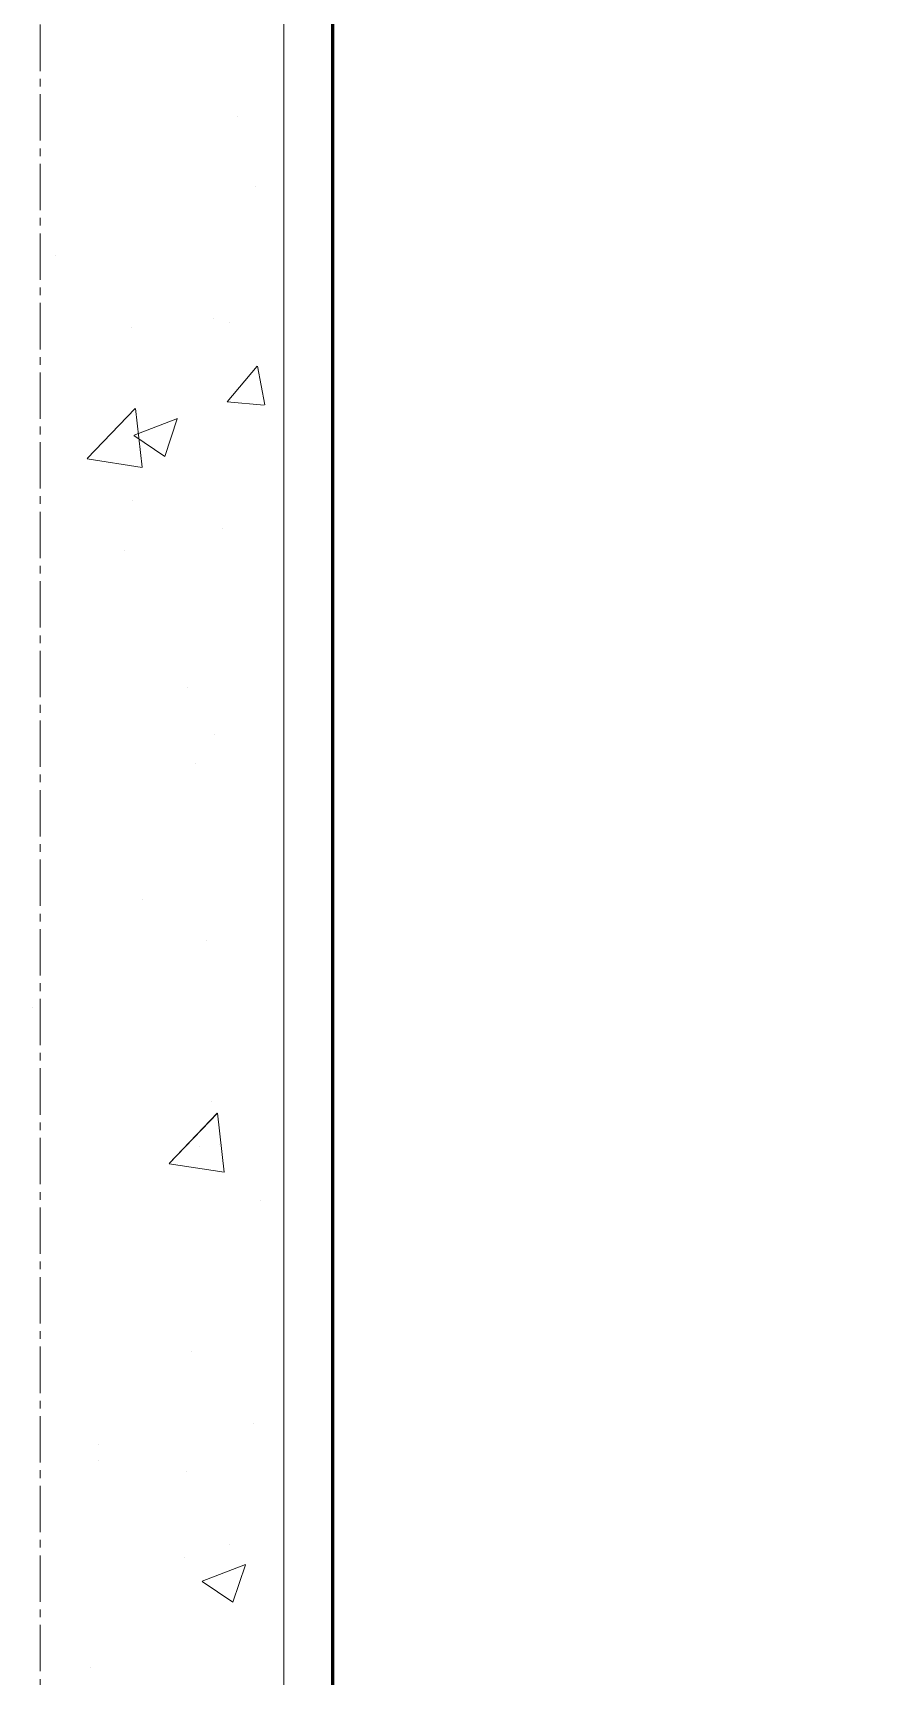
# Model space of a CAD drawing. Header units: millimetres. Extents: x 470010 to 1231400, y -134005 to 421770.
# Drawn here: x 672871 to 673221, y -40961 to -40286 of the extents above; entities that cross this region are included whole.
import ezdxf
from ezdxf.enums import TextEntityAlignment as Align

# ---------------------------------------------------------------- set-up
doc = ezdxf.new("R2010")
doc.units = ezdxf.units.MM
doc.linetypes.add('CENTER2', pattern=[28.575, 19.05, -3.175, 3.175, -3.175])
doc.layers.get('Defpoints').update_dxf_attribs({"color": 140})
for name, color, linetype, lineweight in [('0) шп потолок', 3, 'Continuous', 60), ('АР_Стены ПЕНОблок', 52, 'Continuous', 20), ('АР_Штриховка', 8, 'Continuous', 0)]:
    doc.layers.add(name, color=color, linetype=linetype, lineweight=lineweight)
doc.layers.add('РД_Оси_100', color=7, linetype='Continuous', lineweight=0, true_color=0x525252)
doc.styles.add('style1', font='ARIALN.TTF')

# ---------------------------------------------------------------- blocks, each defined once
blk = doc.blocks.new('СОШ_2200_АР_ОСИ_М100_28.05.24')
at = {"layer": 'РД_Оси_100', "color": 251, "linetype": 'CENTER2', "true_color": 0x636466}
blk.add_line((0, -6155), (0, 139938.679), dxfattribs=at)
blk = doc.blocks.new('A$C9108343f')
at = {"layer": '0) шп потолок'}
blk.add_lwpolyline([(14844.96, 52575), (14844.96, 61255), (7274.96, 61255), (7274.96, 52155), (13824.96, 52155)], dxfattribs=at)
at = {"layer": 'АР_Стены ПЕНОблок', "color": 18, "linetype": 'Continuous', "lineweight": 20, "true_color": 0x000000}
blk.add_line((7254.96, 21355), (7254.96, 97555), dxfattribs=at)
at = {"layer": 'АР_Штриховка', "color": 18, "linetype": 'Continuous', "lineweight": 0, "true_color": 0x000000}
for p, q in [((7235.77, 60045.84), (7235.77, 60045.84)), ((7243.37, 60017.29), (7243.37, 60017.29)), ((7161.34, 59988.9), (7161.34, 59988.9)), ((7226.09, 59962.81), (7226.09, 59962.81)), ((7192.63, 59959.4), (7192.63, 59959.4)), ((7232.68, 59961.29), (7232.68, 59961.29)), ((7231.71, 59928.75), (7243.96, 59943.34)), ((7247.11, 59927.45), (7244.18, 59943.37)), ((7174.21, 59905.38), (7193.99, 59926)), ((7196.86, 59901.88), (7194.06, 59926.01)), ((7231.71, 59928.74), (7246.89, 59927.41)), ((7193.49, 59915), (7211.28, 59921.82)), ((7206.08, 59906.33), (7211.23, 59921.68)), ((7193.43, 59914.85), (7206.06, 59906.33)), ((7174.26, 59905.28), (7196.85, 59901.78)), ((7192.84, 59888.18), (7192.84, 59888.18)), ((7229.59, 59876.73), (7229.59, 59876.73)), ((7189.4, 59867.59), (7189.4, 59867.59)), ((7215.61, 59811.26), (7215.61, 59811.26)), ((7226.5, 59792.18), (7226.5, 59792.18)), ((7218.78, 59780.08), (7218.78, 59780.08)), ((7196.93, 59724.27), (7196.93, 59724.27)), ((7223.41, 59707.62), (7223.41, 59707.62)), ((7151.96, 59679.9), (7151.96, 59679.9)), ((7225.34, 59641.17), (7225.34, 59641.17)), ((7207.88, 59615.91), (7227.67, 59636.53)), ((7230.54, 59612.41), (7227.73, 59636.54)), ((7220.33, 59623.07), (7220.33, 59623.07)), ((7228.44, 59623.55), (7228.44, 59623.55)), ((7207.93, 59615.81), (7230.52, 59612.31)), ((7245.55, 59600.83), (7245.55, 59600.83)), ((7217.24, 59538.51), (7217.24, 59538.51)), ((7242.32, 59509.02), (7242.32, 59509.02)), ((7178.73, 59500.65), (7178.73, 59500.65)), ((7178.97, 59493.75), (7178.97, 59493.75)), ((7214.86, 59489.62), (7214.86, 59489.62)), ((7232.53, 59459.64), (7232.53, 59459.64)), ((7214.15, 59453.96), (7214.15, 59453.96)), ((7221.5, 59444.36), (7239.29, 59451.18)), ((7234.09, 59435.69), (7239.24, 59451.03)), ((7221.44, 59444.21), (7234.07, 59435.69)), ((7175.5, 59408.84), (7175.5, 59408.84))]:
    blk.add_line(p, q, dxfattribs=at)
at = {"layer": 'РД_Оси_100'}
blk.add_blockref('СОШ_2200_АР_ОСИ_М100_28.05.24', (7154.96, 6755), dxfattribs=at)
at = {"layer": 'Defpoints', "color": 18, "true_color": 0x000000, "style": 'style1'}
for p in [(143949.34, 316089.12), (143974.98, 281639.5), (143890.4, 273244.71), (143839.99, 264276.81), (143967.75, 254892.38), (12251.96, 104178.14), (12382.58, 96023.14)]:
    blk.add_attdef('АР-ПОМЕЩЕНИЕ:НАИМЕНОВАНИЕ', text='', height=100, dxfattribs=at).set_placement(p, align=Align.MIDDLE)
at = {"layer": 'Defpoints', "color": 18, "true_color": 0x000000, "style": 'style1', "flags": 8}
for p in [(143951.3, 279099.09), (143848.34, 269251.11), (143875.33, 260094.25), (144049.74, 250824.7), (163419.28, 238153.36), (155897.46, 237965.97), (183037.2, 237965.97), (143342.94, 237876.19)]:
    blk.add_attdef('АР-ПОМЕЩЕНИЕ:НАИМЕНОВАНИЕ', text='', height=100, dxfattribs=at).set_placement(p, align=Align.MIDDLE)

msp = doc.modelspace()

# ---------------------------------------------------------------- linework, layer by layer
at = {"layer": '0) шп потолок'}
msp.add_lwpolyline([(680563.57, -47791.242), (680563.57, -39111.242), (672993.57, -39111.242), (672993.57, -48211.242), (679543.57, -48211.242)], dxfattribs=at)
at = {"layer": 'АР_Стены ПЕНОблок', "color": 18, "linetype": 'Continuous', "lineweight": 20, "true_color": 0x000000}
msp.add_line((672973.57, -79011.242), (672973.57, -2811.242), dxfattribs=at)
at = {"layer": 'АР_Штриховка', "color": 18, "linetype": 'Continuous', "lineweight": 0, "true_color": 0x000000}
for p, q in [((672950.325, -40437.497), (672962.57, -40422.903)), ((672965.725, -40438.789), (672962.788, -40422.868)), ((672950.325, -40437.501), (672965.507, -40438.829)), ((672892.822, -40460.863), (672912.606, -40440.244)), ((672912.105, -40451.245), (672929.89, -40444.418)), ((672915.475, -40464.359), (672912.669, -40440.237)), ((672924.688, -40459.915), (672929.838, -40444.566)), ((672912.04, -40451.389), (672924.674, -40459.911)), ((672892.869, -40460.962), (672915.459, -40464.465)), ((672926.497, -40750.332), (672946.281, -40729.713)), ((672949.15, -40753.828), (672946.343, -40729.705)), ((672926.543, -40750.43), (672949.133, -40753.933)), ((672940.115, -40921.887), (672957.9, -40915.06)), ((672952.698, -40930.556), (672957.848, -40915.207)), ((672940.05, -40922.03), (672952.685, -40930.552))]:
    msp.add_line(p, q, dxfattribs=at)

# ---------------------------------------------------------------- block references
msp.add_blockref('A$C9108343f', (665718.612, -100366.242))
at = {"layer": 'РД_Оси_100'}
msp.add_blockref('СОШ_2200_АР_ОСИ_М100_28.05.24', (672873.57, -93611.242), dxfattribs=at)

doc.saveas('drawing.dxf')
